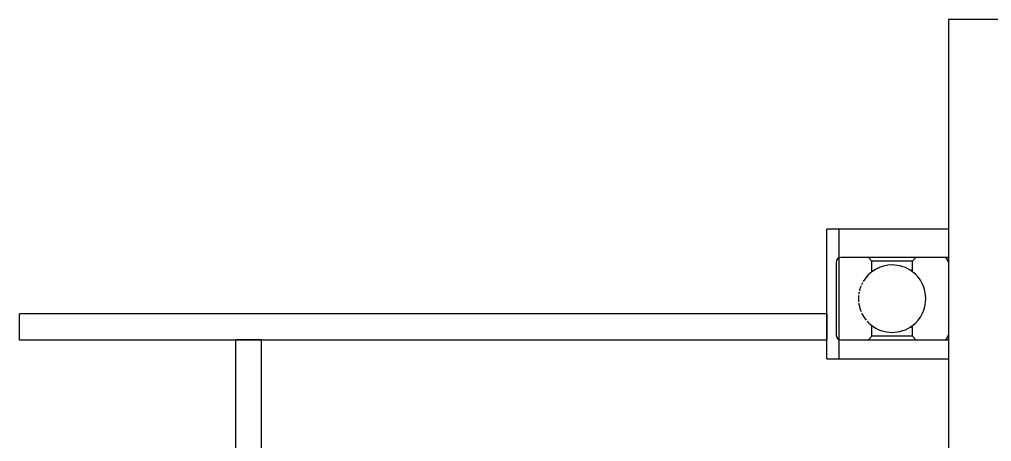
# Model space of a CAD drawing. Extents: x -49 to 4846, y -968 to 1090.
# Drawn here: x 4395.7 to 4620.7, y 992.3 to 1089.9 of the extents above; entities that cross this region are included whole.
import ezdxf

# ---------------------------------------------------------------- set-up
doc = ezdxf.new("R2010")
doc.units = 0
doc.layers.get('0').update_dxf_attribs({"linetype": 'CONTINUOUS'})

msp = doc.modelspace()

# ---------------------------------------------------------------- linework, layer by layer
for p, q in [((4610.735918, 1089.891893), (4610.735918, 989.891893)), ((4630.735918, 1089.891893), (4610.735918, 1089.891893)), ((4585.385918, 1041.390978), (4582.585918, 1041.390978)), ((4584.735918, 1033.726559), (4584.735918, 1016.926559)), ((4592.230918, 1034.826559), (4585.835918, 1034.826559)), ((4604.899388, 1034.826559), (4592.230918, 1034.826559)), ((4593.055918, 1034.001559), (4592.230918, 1034.826559)), ((4602.415918, 1034.001559), (4593.055918, 1034.001559)), ((4593.055918, 1031.566559), (4593.055918, 1034.001559)), ((4602.415918, 1034.001559), (4603.240918, 1034.826559)), ((4602.415918, 1031.566559), (4602.415918, 1034.001559)), ((4609.635918, 1034.826559), (4603.240918, 1034.826559)), ((4609.689367, 1034.826559), (4609.635918, 1034.826559)), ((4610.735918, 1034.826559), (4609.635918, 1034.826559)), ((4610.735918, 1033.726559), (4610.735918, 1016.926559)), ((4593.071501, 1031.566559), (4593.055918, 1031.566559)), ((4395.735918, 1015.826559), (4395.735918, 1021.826559)), ((4582.585918, 1021.826559), (4395.735918, 1021.826559)), ((4582.585918, 1021.826559), (4582.585918, 1015.826559)), ((4593.071501, 1019.086559), (4593.055918, 1019.086559)), ((4593.055918, 1016.651559), (4593.055918, 1019.086559)), ((4602.415918, 1016.651559), (4602.415918, 1019.086559)), ((4395.735918, 1015.826559), (4582.585918, 1015.826559)), ((4445.735918, 1015.826559), (4445.735918, 765.826559)), ((4451.735918, 1015.826559), (4445.735918, 1015.826559)), ((4445.735918, 1015.826559), (4445.735918, 765.826559)), ((4451.735918, 765.826559), (4451.735918, 1015.826559)), ((4585.835918, 1015.826559), (4592.230918, 1015.826559)), ((4592.230918, 1015.826559), (4593.055918, 1016.651559)), ((4592.230918, 1015.826559), (4603.240918, 1015.826559)), ((4602.415918, 1016.651559), (4593.055918, 1016.651559)), ((4603.240918, 1015.826559), (4602.415918, 1016.651559)), ((4603.240918, 1015.826559), (4609.635918, 1015.826559)), ((4609.635918, 1015.826559), (4610.735918, 1015.826559)), ((4582.585918, 1011.390978), (4585.385918, 1011.390978))]:
    msp.add_line(p, q)
at = {"color": 1}
for p, q in [((4582.585918, 1011.390978), (4582.585918, 1041.390978)), ((4585.385918, 1041.390978), (4585.385918, 1011.390978)), ((4610.735918, 1041.390978), (4585.385918, 1041.390978)), ((4585.385918, 1011.390978), (4610.735918, 1011.390978))]:
    msp.add_line(p, q, dxfattribs=at)
for centre, radius, start, end in [((4585.835918, 1033.726559), 1.1, 90, 180), ((4597.735918, 1025.326559), 7.8, 90, 149.406632), ((4597.735918, 1025.326559), 7.8, 53.130102, 90), ((4609.635918, 1033.726559), 1.1, 0, 90), ((4606.395652, 1025.326559), 7.8, 120.719398, 123.719372), ((4597.735918, 1025.326559), 7.8, 306.869898, 53.130102), ((4597.735918, 1025.326559), 7.8, 157.564524, 163.125), ((4597.735918, 1025.326559), 7.8, 151.955653, 155.072152), ((4597.735918, 1025.326559), 7.8, 174.391132, 185.608868), ((4597.735918, 1025.326559), 7.8, 168.782263, 172.522236), ((4597.735918, 1025.326559), 7.8, 163.173394, 166.539259), ((4597.735918, 1025.326559), 7.8, 187.477764, 191.217737), ((4597.735918, 1025.326559), 7.8, 191.25, 202.435476), ((4597.735918, 1025.326559), 7.8, 204.927848, 219.262089), ((4597.735918, 1025.326559), 7.8, 221.87905, 230.531974), ((4597.735918, 1025.326559), 7.8, 230.838664, 270), ((4597.735918, 1025.326559), 7.8, 270, 306.869898), ((4606.395652, 1025.326559), 7.8, 236.280628, 239.280602), ((4585.835918, 1016.926559), 1.1, 180, 270), ((4609.635918, 1016.926559), 1.1, 270, 0)]:
    msp.add_arc(centre, radius, start, end)

doc.saveas('drawing.dxf')
